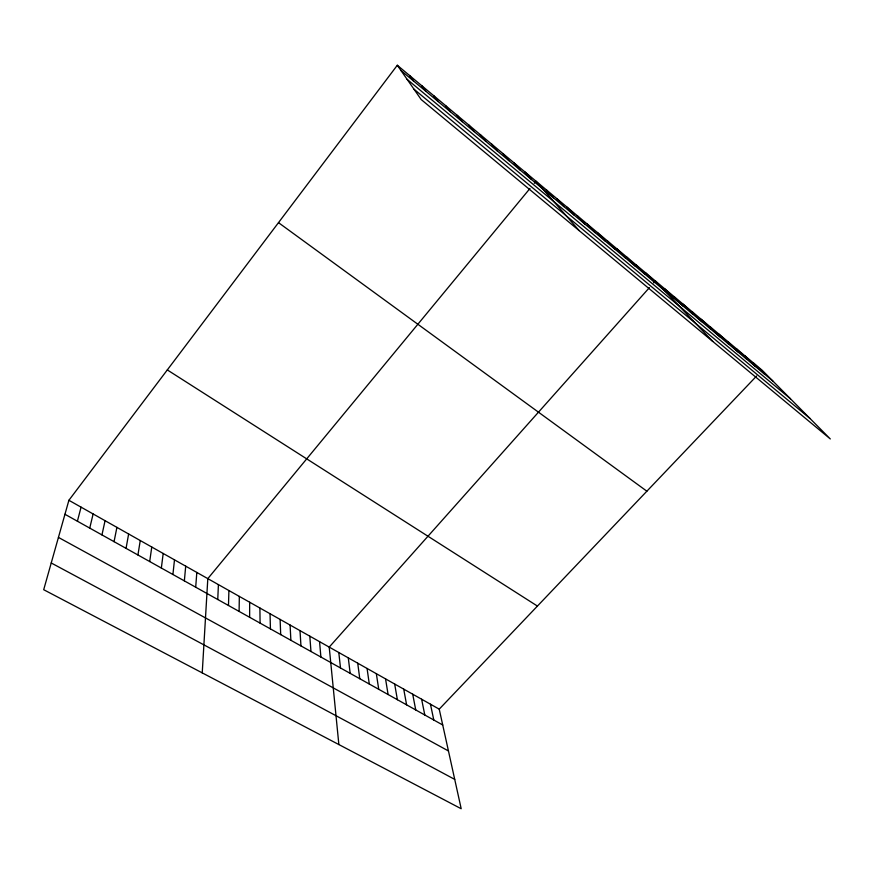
<?xml version="1.0" encoding="UTF-8"?>
<svg xmlns="http://www.w3.org/2000/svg" width="874" height="874" viewBox="0 0 874 874"><rect width="100%" height="100%" fill="white"/><g stroke="black" fill="none" stroke-linecap="round" stroke-linejoin="round"><path stroke-width="1.31" d="M249.636 617.295L249.658 602.241M239.094 611.418L239.334 596.418M228.475 605.485L228.912 590.54M217.757 599.509L218.413 584.619M202.233 672.882L207.815 578.643L529.961 188.478M195.7 587.208L196.814 572.437M184.359 580.882L185.703 566.166M172.91 574.502L174.494 559.852M161.351 568.056L163.187 553.471M149.694 561.545L151.77 547.037M137.928 554.979L140.255 540.536M126.053 548.359L128.631 533.981M114.057 541.672L116.908 527.372M101.952 534.921L105.066 520.696M89.738 528.104L93.125 513.956M77.404 521.221L81.064 507.149M68.893 500.289L43.7 589.71L461.199 808.745L439.229 709.153L68.893 500.289L397.309 65.255L762.128 370.215L830.3 438.945L421.181 99.538L397.309 65.255M534.265 183.267L535.991 181.18L579.178 230.616M649.404 287.644L329.214 647.11L338.861 744.561M653.654 282.87L655.358 280.958L712.725 341.406M439.229 709.153L756.6 376.017M51.227 562.976L454.72 779.389M58.438 537.401L448.449 750.963M64.949 514.273L442.725 724.994M167.305 369.921L537.434 606.075M278.489 222.652L646.869 491.199M413.937 89.137L809.99 418.471M407.098 79.305L790.5 398.817M400.98 70.521L772.835 381.009M753.661 363.136L764.237 373.832M745.118 356.002L755.573 366.588M736.509 348.792L746.811 359.29M727.813 341.526L737.984 351.916M719.04 334.196L729.069 344.465M710.191 326.8L720.078 336.96M701.265 319.338L710.999 329.378M692.252 311.799L701.833 321.73M683.151 304.196L692.59 314.006M673.974 296.526L683.25 306.206M664.71 288.781L673.832 298.34M645.919 273.07L654.713 282.378M636.392 265.106L645.012 274.283M626.778 257.076L635.223 266.111M617.077 248.959L625.336 257.852M607.277 240.765L615.362 249.516M597.39 232.495L605.278 241.104M587.394 224.148L595.107 232.604M577.31 215.725L584.826 224.028M567.139 207.214L574.447 215.365M556.858 198.617L563.97 206.614M546.468 189.942L553.373 197.764M525.077 172.058L531.556 179.541M514.065 162.848L520.303 170.157M502.921 153.54L508.941 160.663M491.68 144.134L497.448 151.071M480.307 134.629L485.846 141.38M468.825 125.026L474.112 131.581M457.222 115.324L462.248 121.672M445.489 105.525L450.263 111.664M433.635 95.616L438.136 101.548M421.661 85.597L425.889 91.322M409.556 75.481L413.5 80.976M430.456 704.215L433.799 720.023M421.618 699.222L424.808 715.008M412.703 694.196L415.74 709.95M403.722 689.127L406.607 704.848M394.666 684.025L397.386 699.713M385.543 678.88L388.1 694.524M376.344 673.69L378.737 689.302M367.069 668.457L369.298 684.036M357.717 663.18L359.771 678.727M348.289 657.871L350.179 673.373M338.795 652.507L340.499 667.976M319.556 641.658L320.9 657.04M309.811 636.163L310.969 651.512M300.001 630.635L300.962 645.93M290.092 625.041L290.878 640.292M280.117 619.415L280.696 634.622M270.044 613.734L270.427 628.898M259.895 608.009L260.081 623.118"/></g></svg>
